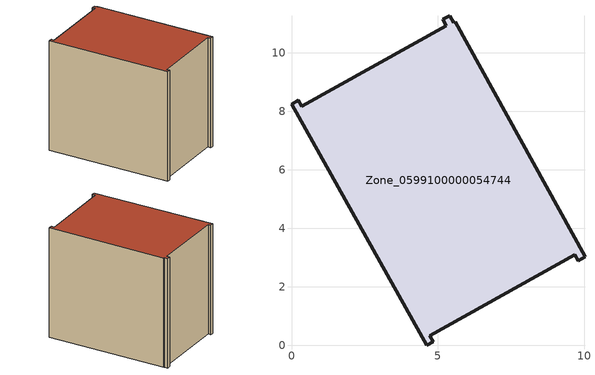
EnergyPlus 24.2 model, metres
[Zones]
Zone_0599100000054744
 floor ground (C_G): 5.55,11.02 5.6,11.05 10.03,3.02 9.79,2.89 9.67,3.1 4.73,0.33 4.85,0.12 4.63,0 0,8.24 0.24,8.37 0.35,8.17 5.28,10.93 5.17,11.14 5.41,11.27 z0
 wall outside (C_F): 4.63,0 4.85,0.12 4.73,0.33 9.67,3.1 9.79,2.89 10.03,3.02 5.6,11.05 5.55,11.02 5.41,11.27 5.17,11.14 5.28,10.93 0.35,8.17 0.24,8.37 0,8.24 4.63,0 z0:8.41
 roof outside (C_R): 10.03,3.02 5.6,11.05 5.55,11.02 5.41,11.27 5.17,11.14 5.28,10.93 0.35,8.17 0.24,8.37 0,8.24 4.63,0 4.85,0.12 4.73,0.33 9.67,3.1 9.79,2.89 z8.41
[BUILDING]
Pand.0599100000054744: North Axis=0; Terrain=City; Loads Convergence Tolerance Value=0.04; Temperature Convergence Tolerance Value=0.4; Solar Distribution=FullExterior; Maximum Number of Warmup Days=25; Minimum Number of Warmup Days=1
[Site:Location]
Rotterdam.The.Hague.AP_ZH_NLD Design_Conditions: Latitude=51.96; Longitude=4.45; Time Zone=1; Elevation=-4.5
[SITE:GROUNDTEMPERATURE:BUILDINGSURFACE]
18, 18, 18, 18, 18, 18, 18, 18, 18, 18, 18, 18
[MATERIAL] Thermal Absorptance=0.9; Solar Absorptance=0.7; Visible Absorptance=0.7
Name | Roughness | Thickness | Conductivity | Density | Specific Heat
G.TI.1965-1974 | MediumSmooth | 0.15 | 0.882353 | 540 | 1210
F.TI.1965-1974 | Rough | 0.3 | 0.697674 | 1920 | 840
R.TI.1965-1974 | MediumRough | 0.2 | 0.232558 | 1500 | 1000
[CONSTRUCTION]
C_G: G.TI.1965-1974
C_F: F.TI.1965-1974
C_R: R.TI.1965-1974
[ZONE]
Zone_0599100000054744: Type=1; Multiplier=1; Ceiling Height=Autocalculate; Volume=Autocalculate; Floor Area=autocalculate; Part of Total Floor Area=Yes
[ZONEINFILTRATION:DESIGNFLOWRATE]
Infil_Zone_0599100000054744: Zone or ZoneList or Space or SpaceList=Zone_0599100000054744; Schedule=AlwaysOn; Design Flow Rate Calculation Method=Flow/Area; Flow Rate per Floor Area=0.003; Constant Term Coefficient=1; Temperature Term Coefficient=0; Velocity Term Coefficient=0; Velocity Squared Term Coefficient=0
[HVACTEMPLATE:ZONE:IDEALLOADSAIRSYSTEM]
Zone_0599100000054744: Maximum Heating Supply Air Temperature=50; Minimum Cooling Supply Air Temperature=13; Maximum Heating Supply Air Humidity Ratio=0.0156; Minimum Cooling Supply Air Humidity Ratio=0.0077; Heating Limit=NoLimit; Cooling Limit=NoLimit; Dehumidification Control Type=ConstantSensibleHeatRatio; Cooling Sensible Heat Ratio=0.7; Dehumidification Setpoint=60; Humidification Control Type=None; Humidification Setpoint=30; Outdoor Air Method=None; Outdoor Air Flow Rate per Person=0.00944; Outdoor Air Flow Rate per Zone Floor Area=0; Outdoor Air Flow Rate per Zone=0; Demand Controlled Ventilation Type=None; Outdoor Air Economizer Type=NoEconomizer; Heat Recovery Type=None; Sensible Heat Recovery Effectiveness=0.7; Latent Heat Recovery Effectiveness=0.65
[ZONECONTROL:THERMOSTAT]
ThermostatControl_Zone_0599100000054744: Zone or ZoneList=Zone_0599100000054744; Control Type Schedule=DualSetpointControlType; Control 1=Thermostat_Zone_0599100000054744; Temperature Difference Between Cutout And Setpoint=0
[THERMOSTATSETPOINT:DUALSETPOINT]
Thermostat_Zone_0599100000054744: Heating Setpoint Temperature Schedule=HeatingSetpoint_Zone_0599100000054744; Cooling Setpoint Temperature Schedule=CoolingSetpoint_Zone_0599100000054744
[SCHEDULE:COMPACT]
HeatingSetpoint_Zone_0599100000054744: Through: 12/31, For: AllDays, Until: 24:00, 21
CoolingSetpoint_Zone_0599100000054744: Through: 12/31, For: AllDays, Until: 24:00, 24
DualSetpointControlType: Through: 12/31, For: AllDays, Until: 24:00, 4
AlwaysOn: Through: 12/31, For: AllDays, Until: 24:00, 1
